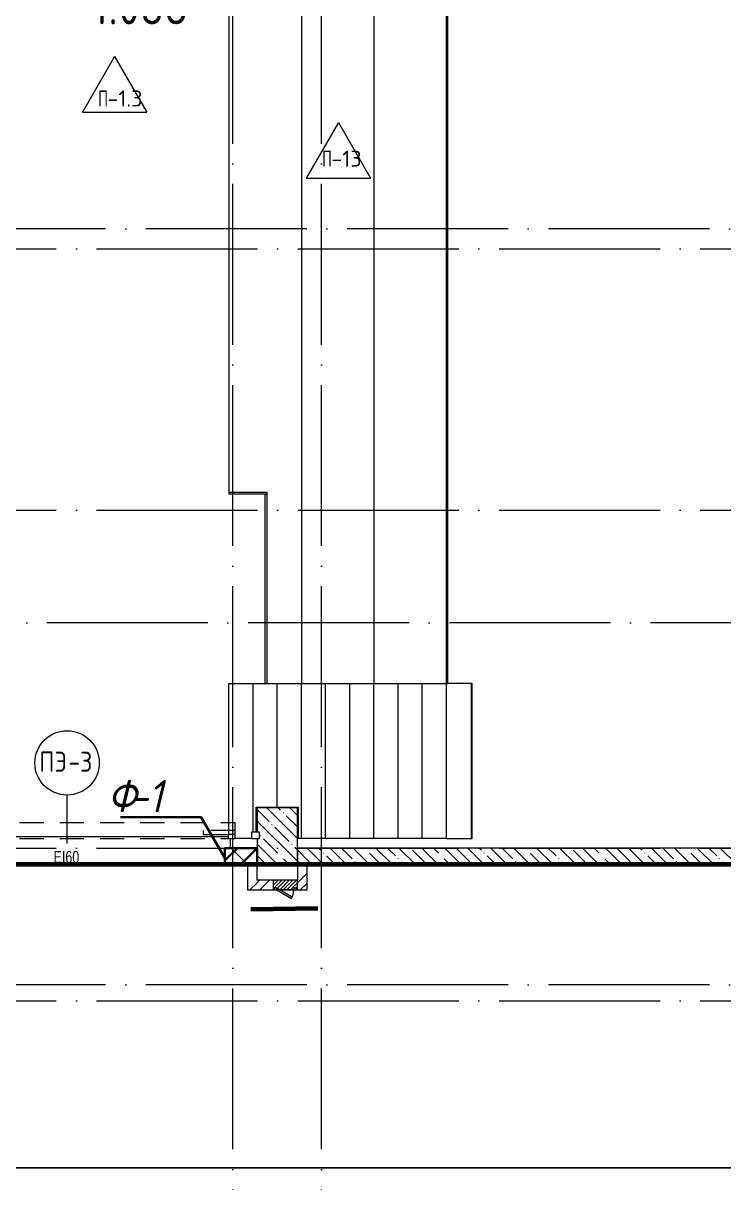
# Model space of a CAD drawing. Header units: millimetres. Extents: x -592259 to 288321, y -552984 to 293768.
# Drawn here: x 133832 to 142535, y 24164 to 38580 of the extents above; entities that cross this region are included whole.
import ezdxf

# ---------------------------------------------------------------- set-up
doc = ezdxf.new("R2010")
doc.units = ezdxf.units.MM
doc.linetypes.add('ADSK_Линия сетки', pattern=[2500, 2000, -250, 0, -250])
doc.linetypes.add('ADSK_Невидимые', pattern=[500, 300, -200])
for name, color, linetype, lineweight in [('0.1) Блок 3 вып', 6, 'Continuous', 30), ('2.3)Фарх 3 выполн.', 160, 'Continuous', 30), ('4.1) Штук. 3.1 вып', 6, 'Continuous', 60), ('A-AREA-____-IDEN', 250, 'Continuous', 9), ('A-DETL-GENF-OTLN', 250, 'Continuous', 5), ('A-DOOR-____-HDLN', 250, 'ADSK_Невидимые', 5), ('A-DOOR-____-IDEN', 250, 'Continuous', 9), ('A-DOOR-____-MCUT', 250, 'Continuous', 5), ('A-DOOR-____-OTLN', 250, 'Continuous', 5), ('A-FLOR-____-IDEN', 250, 'Continuous', 9), ('A-FLOR-____-OTLN', 250, 'Continuous', 9), ('A-GENM-____-MCUT', 250, 'Continuous', 25), ('A-GENM-____-OTLN', 250, 'Continuous', 9), ('A-ROOF-___-IDEN', 250, 'Continuous', 9), ('A-ROOF-____-MCUT', 250, 'Continuous', 9), ('A-ROOF-____-OTLN', 250, 'Continuous', 5), ('A-ROOF-FNSH-MCUT', 250, 'Continuous', 9), ('A-WALL-____-MCUT', 250, 'Continuous', 13), ('A-WALL-____-PATT', 250, 'Continuous', 13), ('E-ELEC-EQPM-OTLN', 250, 'Continuous', 9), ('S-COLS-____-MCUT', 250, 'Continuous', 25), ('S-COLS-____-OTLN', 250, 'Continuous', 9), ('S-GRID-____-OTLN', 250, 'Continuous', 9)]:
    doc.layers.add(name, color=color, linetype=linetype, lineweight=lineweight)
doc.styles.add('Arial Narrow', font='ARIALN.TTF', dxfattribs={"width": 0.9, "height": 150})
doc.styles.add('GOST Common_1', font='', dxfattribs={"width": 0.9, "height": 250})
doc.styles.add('ISOCPEUR_1', font='isocpeur.ttf', dxfattribs={"width": 0.9, "height": 250})
doc.styles.add('ISOCPEUR_2', font='isocpeur.ttf', dxfattribs={"height": 160})
doc.styles.add('ISOCPEUR_I', font='isocpeui.ttf', dxfattribs={"width": 0.9, "height": 12.5})
doc.styles.get('GOST Common_1').set_extended_font_data('GOST Common')
pattern_1 = [(45, (12287.9, -0.0006), (-251.4472, 251.4472), []), (45, (12287.9, 381), (-251.4472, 251.4472), [])]
pattern_2 = [(135, (12287.91, -0.0006), (-142.5612, -142.5612), []), (135, (12430.48, -0.0006), (-142.5612, -142.5612), [252.016, -50.403, 3.353, -47.05])]

# ---------------------------------------------------------------- blocks, each defined once
blk = doc.blocks.new('DM_Штора_Противодымная_Doormaster_E-60 - ш_4000 х в_2500-39408143-АР1_Маркировочный план 1 этажа С2и3')
at = {"layer": 'A-DOOR-____-HDLN'}
for p, q in [((-1965, 259), (2215, 259)), ((-1965, 259), (-1965, 59)), ((1815, 159), (1815, 109)), ((2215, 159), (1815, 159)), ((2215, 59), (2215, 259)), ((2215, 109), (2215, 159)), ((-1965, 59), (2215, 59)), ((1815, 109), (2215, 109))]:
    blk.add_line(p, q, dxfattribs=at)
at = {"layer": 'A-DOOR-____-MCUT', "lineweight": 5}
for p, q in [((-1875, 109), (-1965, 109)), ((-1965, 109), (-1965, 59)), ((-1965, 59), (-1875, 59)), ((-1875, 59), (-1875, 109)), ((-1875, 84), (2125, 84)), ((2125, 109), (2125, 59)), ((2215, 109), (2125, 109)), ((2125, 59), (2215, 59)), ((2215, 59), (2215, 109))]:
    blk.add_line(p, q, dxfattribs=at)
at = {"layer": 'E-ELEC-EQPM-OTLN', "lineweight": 5}
for p, q in [((2515, 139), (2415, 139)), ((2415, 139), (2415, 59)), ((2415, 59), (2515, 59)), ((2515, 59), (2515, 139))]:
    blk.add_line(p, q, dxfattribs=at)
blk = doc.blocks.new('АР_Люк - ЛРС_ВК_300х400_внутренний_RAL 9003-42732416-АР1_Маркировочный план 1 этажа С2и3')
at = {"layer": 'A-DOOR-____-OTLN'}
h = blk.add_hatch(dxfattribs=at)
h.set_pattern_fill('FP_148', color=256, style=0, pattern_type=2)
h.set_pattern_definition([(45, (125, 0), (-22.6274, 22.6274), [])])
h.paths.add_polyline_path([(230, 60), (220, 43), (190, 60), (20, 60), (20, 40), (-15, 40), (-15, 60), (-25, 60), (-25, -60), (275, -60), (275, 60), (265, 60), (265, 40), (230, 40), (230, 57)])
at = {"layer": 'A-DETL-GENF-OTLN', "lineweight": 5}
for p, q in [((275, 60), (-25, 60)), ((-25, 60), (-25, -60)), ((275, -60), (275, 60)), ((-25, -60), (275, -60))]:
    blk.add_line(p, q, dxfattribs=at)
at = {"layer": 'A-DOOR-____-MCUT', "lineweight": 5}
for p, q in [((48, 165), (38, 148)), ((38, 148), (220, 43)), ((230, 60), (48, 165)), ((20, 60), (-15, 60)), ((-15, 60), (-15, 40)), ((-15, 40), (20, 40)), ((20, 40), (20, 60)), ((220, 43), (230, 60)), ((265, 60), (230, 60)), ((230, 60), (230, 40)), ((230, 40), (265, 40)), ((265, 40), (265, 60))]:
    blk.add_line(p, q, dxfattribs=at)
blk.add_arc((230, 60), 210, 150, 180, dxfattribs=at)
at = {"layer": 'A-DOOR-____-OTLN'}
blk.add_line((230, 60), (48, 165), dxfattribs=at)
blk = doc.blocks.new('ASML_АР_Отделка Люка - ВО Отделка люков_Грунтовка 0_Шпатлевка 0_Окраска 0_0-42467640-АР1_Маркировочный план 1 этажа С2и3')
at = {"layer": 'A-GENM-____-MCUT', "lineweight": 5}
for p, q in [((-140, 3), (-150, 3)), ((-150, 3), (-150, 0)), ((65, 3), (-105, 3)), ((150, 3), (140, 3)), ((150, 0), (150, 3)), ((-150, 0), (-140, 0)), ((-105, 0), (70, 0)), ((103, 0), (105, 0)), ((140, 0), (150, 0))]:
    blk.add_line(p, q, dxfattribs=at)
blk = doc.blocks.new('AAR_СКБ_Марка_Перекрытия - Марка пола-17325028-АР1_Маркировочный план 1 этажа С2и3')
at = {"layer": 'A-FLOR-____-IDEN'}
for p, q in [((0, 6.93), (-4, 0)), ((0, 6.93), (4, 0)), ((-4, 0), (4, 0))]:
    blk.add_line(p, q, dxfattribs=at)
blk = doc.blocks.new('ADSK_Марка_отделка-ступеней - Типоразмер_ADSK_Марка-39154903-АР1_Маркировочный план 1 этажа С2и3')
at = {"layer": 'A-ROOF-___-IDEN'}
for p, q in [((0, 6.22), (-4, -0.71)), ((0, 6.22), (4, -0.71)), ((-4, -0.71), (4, -0.71))]:
    blk.add_line(p, q, dxfattribs=at)
blk = doc.blocks.new('ADSK_Марка_Дверь - Типоразмер_ADSK_Марка-30565456-АР1_Маркировочный план 1 этажа С2и3')
at = {"layer": 'A-DOOR-____-IDEN'}
blk.add_circle((0, 0), 4, dxfattribs=at)

msp = doc.modelspace()

# ---------------------------------------------------------------- hatches: boundary and pattern name
at = {"layer": '0.1) Блок 3 вып'}
h = msp.add_hatch(dxfattribs=at)
h.set_pattern_fill('ANSI31', color=256, scale=55)
h.paths.add_polyline_path([(136332.9138, 45324.9994), (136737.8919, 45324.9994), (136737.8919, 45124.9684), (136332.9138, 45124.9684)])
h.paths.add_polyline_path([(131387.9138, 45324.9994), (132307.9129, 45324.9994), (132307.9129, 45124.9994), (131387.9138, 45124.9994)])
h.paths.add_polyline_path([(130987.9138, 41124.9994), (131187.9138, 41124.9994), (131187.9138, 44924.9994), (130987.9138, 44924.9994)])
h.paths.add_polyline_path([(130987.8919, 36924.9994), (131187.9138, 36924.9994), (131187.9138, 40724.9994), (130987.8919, 40724.9994)])
h.paths.add_polyline_path([(130987.9138, 32724.9994), (131187.9138, 32724.9994), (131187.9138, 36524.9994), (130987.9138, 36524.9994)])
h.paths.add_polyline_path([(130987.9138, 28524.9994), (131187.9138, 28524.9994), (131187.9138, 32324.9994), (130987.9138, 32324.9994)])
h.paths.add_polyline_path([(132425.9138, 28124.9994), (131387.8919, 28124.9994), (131387.8919, 28325), (132425.9138, 28325)])
h.paths.add_polyline_path([(136737.9138, 28125), (136337.8919, 28125), (136337.8919, 28325), (136737.9138, 28325)])
at = {"layer": 'A-WALL-____-PATT', "lineweight": 15, "true_color": 0x000000}
h = msp.add_hatch(dxfattribs=at)
h.set_pattern_fill('FP_2', color=18, style=0, pattern_type=2)
h.set_pattern_definition([(135, (12287.91, -0.0006), (-141.42136, -141.42136), [])])
h.paths.add_polyline_path([(136407.8252, 28125.001), (136737.8919, 28125.001), (136737.8919, 28325.001), (136337.8919, 28325.001), (136338.003, 28125.001)])
h = msp.add_hatch(dxfattribs=at)
h.set_pattern_fill('FP_1', color=18, style=0, pattern_type=2)
h.set_pattern_definition(pattern_2)
h.paths.add_polyline_path([(137357.9138, 28125.001), (142737.8919, 28125.001), (142737.8919, 28325), (137237.9138, 28325.001), (137237.9138, 28125.0014)])
h = msp.add_hatch(dxfattribs=at)
h.set_pattern_fill('FP_4', color=18, style=0, pattern_type=2)
h.set_pattern_definition(pattern_1)
h.paths.add_polyline_path([(136617.9138, 27805.001), (136737.9138, 27805.001), (136737.8919, 28125.0004), (136617.9138, 28125.0004), (136617.9138, 27816.4369)])
h = msp.add_hatch(dxfattribs=at)
h.set_pattern_fill('FP_4', color=18, style=0, pattern_type=2)
h.set_pattern_definition(pattern_1)
h.paths.add_polyline_path([(137237.9138, 27925.001), (137357.9138, 27925.001), (137357.9138, 27929.0868)])
h.paths.add_polyline_path([(137237.9138, 27925.001), (137357.9138, 27929.0868), (137357.9138, 28125), (137237.9138, 28124.9721), (137237.9138, 27925.0098)])
h = msp.add_hatch(dxfattribs=at)
h.set_pattern_fill('FP_4', color=18, style=0, pattern_type=2)
h.set_pattern_definition(pattern_1)
h.paths.add_polyline_path([(137335.8588, 27805.001), (137357.9138, 27805.001), (137357.9138, 27925.001), (137237.8919, 27925.001), (137238.2979, 27805.001), (137239.1098, 27805.001)])
h.paths.add_polyline_path([(136742.3574, 27805.001), (136937.8919, 27805.001), (136937.8919, 27925.001), (136737.9138, 27924.4119), (136737.9138, 27805.001)])
at = {"layer": 'S-COLS-____-OTLN', "lineweight": 5, "true_color": 0x000000}
h = msp.add_hatch(dxfattribs=at)
h.set_pattern_fill('FP_1', color=18, style=0, pattern_type=2)
h.set_pattern_definition(pattern_2)
h.paths.add_polyline_path([(137237.8341, 28125), (137237.8919, 28125.001), (137237.8919, 28825), (136737.8919, 28825), (136737.8919, 28523.0004), (136766.9138, 28523.0004), (136766.9138, 28443.0004), (136737.8919, 28443.0004), (136737.9031, 28125), (137212.0074, 28125.001)])

# ---------------------------------------------------------------- linework, layer by layer
at = {"layer": '0.1) Блок 3 вып'}
msp.add_lwpolyline([(136737.9138, 28125), (136337.8919, 28125), (136337.8919, 28325), (136737.9138, 28325)], close=True, dxfattribs=at)
at = {"layer": '2.3)Фарх 3 выполн.'}
for p, q in [((135039.2467, 28710.089), (136039.2467, 28710.089)), ((136339.6168, 28195.9874), (136039.2467, 28713.2328))]:
    msp.add_line(p, q, dxfattribs=at)
at = {"layer": '4.1) Штук. 3.1 вып'}
msp.add_lwpolyline([(131137.8919, 28124.9994), (148787.9138, 28124.9994), (148787.9138, 23025), (144587.9138, 23025), (144587.9138, 22424.9994), (144787.9138, 22424.9994), (144787.9138, 19424.9994), (144587.8919, 19424.9994), (144587.8919, 19024.9994), (144787.8919, 19024.9994), (144787.8919, 16124.9994), (143862.9138, 16134.9994)], dxfattribs=at)
at = {"layer": '4.1) Штук. 3.1 вып', "color": 30, "true_color": 0xf26722}
msp.add_lwpolyline([(136661.25, 27567.4207), (137490.9654, 27578.9759)], dxfattribs=at)
at = {"layer": 'A-DOOR-____-IDEN', "color": 18, "true_color": 0x000000}
msp.add_line((134376.9138, 28384.0004), (134376.9138, 28984.0004), dxfattribs=at)
at = {"layer": 'A-FLOR-____-OTLN', "color": 18, "lineweight": 5, "true_color": 0x000000}
for p, q in [((136407.8252, 28325.001), (136407.8252, 28443.0004)), ((136337.8919, 28125.001), (132425.9138, 28125.001)), ((132425.9138, 28124.9994), (136337.8919, 28124.9994)), ((137237.8919, 28125), (137237.8919, 27925.001)), ((148787.9138, 24349.9994), (133487.9138, 24349.9994)), ((133487.9138, 24349.9994), (148787.9138, 24349.9994))]:
    msp.add_line(p, q, dxfattribs=at)
at = {"layer": 'A-ROOF-____-MCUT', "color": 18, "lineweight": 13, "true_color": 0x000000}
for p, q in [((139098.9144, 30370.001), (139098.9144, 43080)), ((139107.9144, 30370.001), (139107.9144, 43080)), ((139098.9144, 30370.001), (139107.9144, 30370.001)), ((139407.9138, 30370.001), (139398.9138, 30370.001)), ((139398.9138, 28443.032), (139398.9138, 30370.001)), ((139407.9138, 28443.032), (139407.9138, 30370.001)), ((139398.9138, 28443.032), (139407.9138, 28443.032))]:
    msp.add_line(p, q, dxfattribs=at)
at = {"layer": 'A-ROOF-____-OTLN', "color": 18, "true_color": 0x000000}
for p, q in [((136387.9144, 43080), (136387.9144, 32730)), ((137288.2491, 43080), (137288.2491, 30370.001)), ((138187.9144, 43080), (138187.9144, 30370.001)), ((136387.9144, 32750), (136858.2491, 32750)), ((136387.9144, 32730), (136858.2491, 32730)), ((136838.2491, 30370.001), (136838.2491, 32730)), ((136858.2491, 32750), (136858.2491, 30370.001)), ((136387.9138, 28493.0004), (136387.9138, 30370.001)), ((136387.9138, 30370.001), (137287.9138, 30370.001)), ((136687.9138, 28523.0004), (136687.9138, 30370.001)), ((136987.9138, 28835.001), (136987.9138, 30370.001)), ((137287.9138, 28443.032), (137287.9138, 30370.001)), ((137288.2491, 30370.001), (138187.9138, 30370.001)), ((137587.9138, 28443.032), (137587.9138, 30370.001)), ((137887.9138, 28443.032), (137887.9138, 30370.001)), ((138187.9138, 28443.032), (138187.9138, 30370.001)), ((138187.9144, 30370.001), (139087.9138, 30370.001)), ((138487.9138, 28443.032), (138487.9138, 30370.001)), ((138787.9138, 28443.032), (138787.9138, 30370.001)), ((136727.8919, 28523.0004), (136727.8919, 28835.001)), ((136727.8919, 28835.001), (137247.9138, 28835.001)), ((137247.9138, 28835.001), (137247.9138, 28443.032)), ((136666.9138, 28443.032), (136466.9138, 28443.032)), ((139087.9138, 28443.032), (137247.9138, 28443.032))]:
    msp.add_line(p, q, dxfattribs=at)
at = {"layer": 'A-ROOF-FNSH-MCUT', "color": 18, "lineweight": 5, "true_color": 0x000000}
for p, q in [((139087.9144, 43080), (139087.9144, 30370.001)), ((139398.9138, 30370.001), (139087.9138, 30370.001)), ((139087.9138, 30370.001), (139087.9138, 28443.032)), ((139087.9138, 28443.032), (139398.9138, 28443.032))]:
    msp.add_line(p, q, dxfattribs=at)
at = {"layer": 'A-WALL-____-MCUT', "color": 18, "lineweight": 15, "true_color": 0x000000}
for p, q in [((136737.8919, 28325.001), (136337.8919, 28325.001)), ((136337.8919, 28325.001), (136337.8919, 28125.001)), ((136737.8919, 28125.001), (136737.8919, 28325.001)), ((142737.8919, 28325.001), (137237.9138, 28325.001)), ((137237.9138, 28325.001), (137237.9138, 28125.001)), ((136337.8919, 28125.001), (136737.8919, 28125.001)), ((136617.9138, 28125.0004), (136617.9138, 27805.001)), ((136737.9138, 28125.0004), (136617.9138, 28125.0004)), ((136737.9138, 27925.001), (136737.9138, 28125.0004)), ((137237.9138, 28125.001), (137237.9138, 27925.001)), ((137237.9138, 28125.001), (142737.8919, 28125.001)), ((137357.9138, 27805.001), (137357.9138, 28125.001)), ((137237.8919, 27925.001), (136737.9138, 27925.001)), ((136617.9138, 27805.001), (136937.8919, 27805.001)), ((137237.8919, 27805.001), (137357.9138, 27805.001))]:
    msp.add_line(p, q, dxfattribs=at)
at = {"layer": 'S-COLS-____-MCUT', "color": 18, "lineweight": 5, "true_color": 0x000000}
for p, q in [((137237.8919, 28825), (136737.8919, 28825)), ((136737.8919, 28825), (136737.8919, 28523.0004)), ((137237.8919, 28325.001), (137237.8919, 28825)), ((136737.8919, 28443.0004), (136737.8919, 28125)), ((136737.8919, 28125), (137237.8919, 28125))]:
    msp.add_line(p, q, dxfattribs=at)
at = {"layer": 'S-COLS-____-OTLN', "color": 18, "lineweight": 5, "true_color": 0x000000}
msp.add_line((137237.8919, 28125), (137237.8919, 28325.001), dxfattribs=at)
at = {"layer": 'S-GRID-____-OTLN', "color": 18, "linetype": 'ADSK_Линия сетки', "true_color": 0x000000}
for p, q in [((136437.9138, -2919.5356), (136437.9138, 61063.6538)), ((137537.9138, -2919.5356), (137537.9138, 61063.6538)), ((167356.8279, 36025), (111607.9138, 36025)), ((77240.3519, 35775), (168626.8279, 35775)), ((77240.3519, 32525), (168626.8279, 32525)), ((168626.8279, 31125), (111607.9138, 31125)), ((77240.3519, 28325), (168626.8279, 28325)), ((167356.8279, 26625), (111607.9138, 26625)), ((77240.3519, 26425), (168626.8279, 26425))]:
    msp.add_line(p, q, dxfattribs=at)

# ---------------------------------------------------------------- block references
at = {"layer": 'A-DOOR-____-IDEN', "color": 18, "true_color": 0x000000, "xscale": 99.99999999999993, "yscale": 99.99999999999993, "zscale": 99.99999999999993}
msp.add_blockref('ADSK_Марка_Дверь - Типоразмер_ADSK_Марка-30565456-АР1_Маркировочный план 1 этажа С2и3', (134376.9138, 29384.0004), dxfattribs=at)
at = {"layer": 'A-DOOR-____-OTLN', "color": 18, "true_color": 0x000000}
msp.add_blockref('DM_Штора_Противодымная_Doormaster_E-60 - ш_4000 х в_2500-39408143-АР1_Маркировочный план 1 этажа С2и3', (134251.9138, 28384.0004), dxfattribs=at)
at = {"layer": 'A-DOOR-____-OTLN', "color": 18, "true_color": 0x000000, "rotation": 180}
msp.add_blockref('АР_Люк - ЛРС_ВК_300х400_внутренний_RAL 9003-42732416-АР1_Маркировочный план 1 этажа С2и3', (137212.8919, 27865.001), dxfattribs=at)
at = {"layer": 'A-FLOR-____-IDEN', "color": 18, "true_color": 0x000000, "xscale": 99.99999999999993, "yscale": 99.99999999999993, "zscale": 99.99999999999993}
msp.add_blockref('AAR_СКБ_Марка_Перекрытия - Марка пола-17325028-АР1_Маркировочный план 1 этажа С2и3', (134967.865, 37472.8174), dxfattribs=at)
at = {"layer": 'A-GENM-____-OTLN', "color": 18, "lineweight": 5, "true_color": 0x000000, "rotation": 180}
msp.add_blockref('ASML_АР_Отделка Люка - ВО Отделка люков_Грунтовка 0_Шпатлевка 0_Окраска 0_0-42467640-АР1_Маркировочный план 1 этажа С2и3', (137087.8919, 27808.001), dxfattribs=at)
at = {"layer": 'A-ROOF-___-IDEN', "color": 18, "true_color": 0x000000, "xscale": 99.99999999999993, "yscale": 99.99999999999993, "zscale": 99.99999999999993}
msp.add_blockref('ADSK_Марка_отделка-ступеней - Типоразмер_ADSK_Марка-39154903-АР1_Маркировочный план 1 этажа С2и3', (137747.9144, 36725.0005), dxfattribs=at)

# ---------------------------------------------------------------- texts
at = {"layer": '2.3)Фарх 3 выполн.', "char_height": 400, "attachment_point": 1, "style": 'ISOCPEUR_I'}
for s, insert, width in [('\\fISOCPEUR|b0|i1|c204|p34|;Ф', (134879.7555, 29171.416), 312.658125), ('-1', (135137.7242, 29171.416), 384.81)]:
    msp.add_mtext(s, dxfattribs=dict(at, insert=insert, width=width))
at = {"layer": 'A-AREA-____-IDEN', "color": 18, "true_color": 0x000000, "insert": (134686.398, 39016.3561), "char_height": 450, "width": 609.2825, "attachment_point": 1, "style": 'ISOCPEUR_1'}
msp.add_mtext('1.068', dxfattribs=at)
at = {"layer": 'A-DOOR-____-IDEN', "color": 18, "true_color": 0x000000, "attachment_point": 1}
for s, insert, char_height, width, style in [('ПЭ', (134030.8564, 29524.451), 250, 440.126437, 'GOST Common_1'), ('-3', (134393.9971, 29524.451), 250, 389.620125, 'GOST Common_1'), ('EI60', (134209.9638, 28289.3713), 150, 396.835312, 'Arial Narrow')]:
    msp.add_mtext(s, dxfattribs=dict(at, insert=insert, char_height=char_height, width=width, style=style))
at = {"layer": 'A-FLOR-____-IDEN', "color": 18, "true_color": 0x000000, "char_height": 200, "attachment_point": 1, "style": 'ISOCPEUR_2'}
for s, insert, width in [('\\fISOCPEUR|b0|i0|c204|p34|;\\W.7;П', (134762.63, 37744.2032), 140.295312), ('-1.3', (134878.3852, 37744.2032), 381.60325)]:
    msp.add_mtext(s, dxfattribs=dict(at, insert=insert, width=width))
at = {"layer": 'A-ROOF-___-IDEN', "color": 18, "true_color": 0x000000, "char_height": 200, "attachment_point": 1, "style": 'ISOCPEUR_2'}
for s, insert, width in [('\\fISOCPEUR|b0|i0|c204|p34|;\\W.7;П', (137543.7335, 36996.0881), 140.295312), ('-13', (137659.4887, 36996.0881), 331.096937)]:
    msp.add_mtext(s, dxfattribs=dict(at, insert=insert, width=width))

doc.saveas('drawing.dxf')
